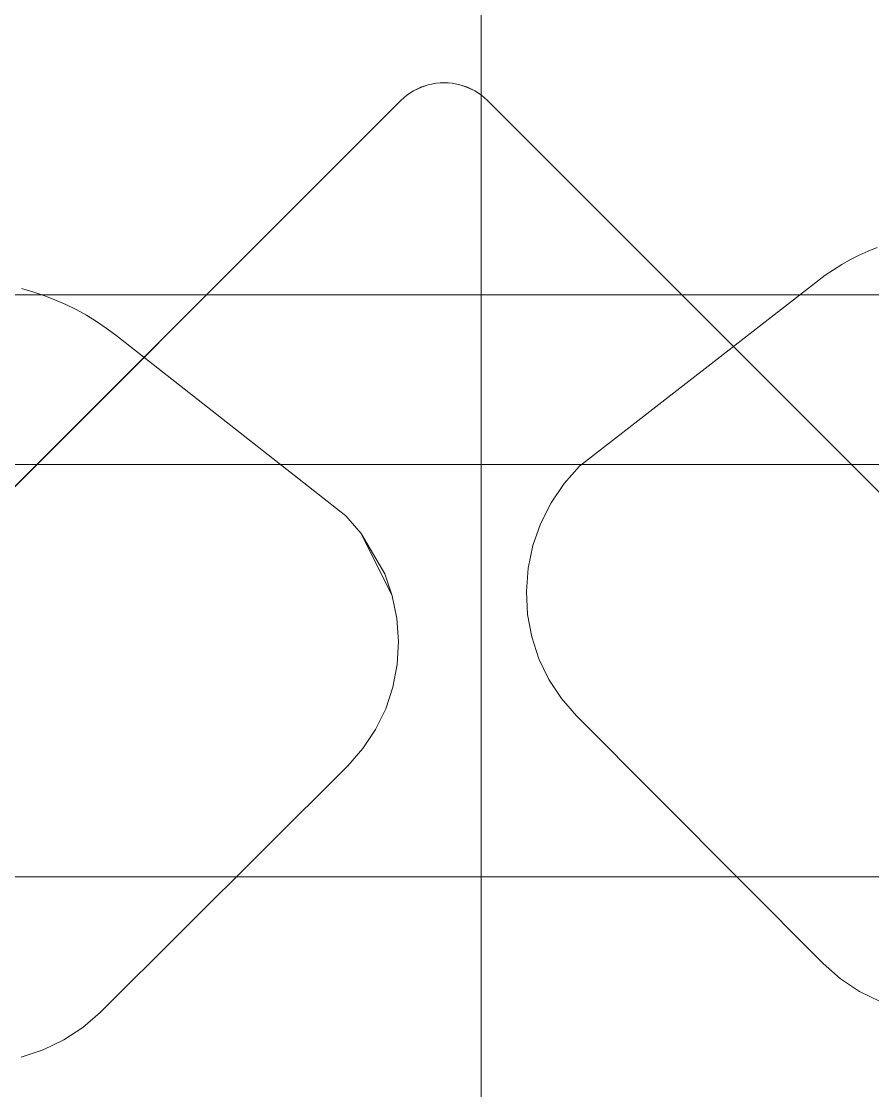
# Model space of a CAD drawing. Extents: x -566 to 72611, y -487 to 32334.
# Drawn here: x 183.16 to 201.45, y 125.55 to 148.52 of the extents above; entities that cross this region are included whole.
import ezdxf

# ---------------------------------------------------------------- set-up
doc = ezdxf.new("R2010")
doc.units = 0
doc.header["$LTSCALE"] = 0.5
doc.header["$MEASUREMENT"] = 0
doc.layers.add('ceilling', color=141, linetype='CONTINUOUS', lineweight=18)
doc.layers.add('floor', color=7, linetype='CONTINUOUS', lineweight=5, true_color=0xcfcfcf)
doc.layers.add('layout', color=7, linetype='CONTINUOUS', lineweight=5, true_color=0xcfcfcf)

msp = doc.modelspace()

# ---------------------------------------------------------------- hatches: boundary and pattern name
at = {"layer": 'floor'}
h = msp.add_hatch(dxfattribs=at)
h.set_pattern_fill('ANSI37', color=256, scale=100, angle=45)
h.set_pattern_definition([(90, (243.028, 267.632), (-12.5, 9e-16), []), (180, (243.028, 267.632), (-9e-16, -12.5), [])])
h.paths.add_polyline_path([(253.46925, 349.5), (154.11744, 349.5), (154.11744, 348.5), (101.14781, 348.5), (101.14781, 349.5), (0, 349.5), (0, 344.5), (36, 344.5, -0.33835703), (0, 308.66941), (0, 308.5), (0, 173.75), (253.46925, 173.75)])
h.paths.add_polyline_path([(36, 344.5), (0, 344.5), (0, 308.66941, 0.33835703)], flags=17)
h.paths.add_polyline_path([(253.46925, 173.75), (0, 173.75), (0, 173.74997), (0, 169.75), (253.46925, 169.75)])
h.paths.add_polyline_path([(253.46925, 169.75), (0, 169.75), (0, 149.21137), (36, 149.21137, -0.33835703), (0, 113.38078), (0, 113.21137), (0, 29.94998), (0, -5), (253.46925, -5)])
h.paths.add_polyline_path([(36, 149.21137), (0, 149.21137), (0, 113.38078, 0.33835703)], flags=17)
h.paths.add_polyline_path([(575.25, 169.75), (510, 169.75), (474.75, 169.75), (327.5, 169.75), (285.46925, 169.75), (285.46925, 165.75), (253.46925, 165.75), (253.46925, -5), (263.99725, -5), (263.99725, 95.99051), (287, 95.99051), (287, 97.5), (292, 97.5), (292, -5), (341.25, -5), (341.25, 13.02988), (341.25012, 15.02988), (346.24839, 15.02988, 0.36108524), (374.08728, 41.24999), (346.25012, 41.24999), (346.25012, 42.99999), (341.25, 42.99999), (341.25, 44.99999), (341.25, 97.5), (357.75, 97.5), (405.75, 97.5), (575.25, 97.5)])

# ---------------------------------------------------------------- linework, layer by layer
at = {"layer": 'ceilling'}
msp.add_line((0, 139), (575.25, 139), dxfattribs=at)
msp.add_line((0, 139), (575.25, 139), dxfattribs=at)
at = {"layer": 'layout'}
for points in [[(191.58695, 147.02519, -69.72025), (191.74034, 147.10279, -69.73263), (191.58605, 147.02679, -69.73263)], [(191.74034, 147.10279, -69.73263), (191.58695, 147.02519, -69.72025), (191.74107, 147.10119, -69.72025)], [(191.74107, 147.10119, -69.72025), (191.90322, 147.15812, -69.73263), (191.74034, 147.10279, -69.73263)], [(191.90322, 147.15812, -69.73263), (191.74107, 147.10119, -69.72025), (191.90374, 147.15639, -69.72025)], [(191.90374, 147.15639, -69.72025), (192.07197, 147.19169, -69.73263), (191.90322, 147.15812, -69.73263)], [(192.07197, 147.19169, -69.73263), (191.90374, 147.15639, -69.72025), (192.07223, 147.18988, -69.72025)], [(192.07223, 147.18988, -69.72025), (192.24369, 147.20296, -69.73263), (192.07197, 147.19169, -69.73263)], [(192.24369, 147.20296, -69.73263), (192.07223, 147.18988, -69.72025), (192.24361, 147.20114, -69.72025)], [(192.24361, 147.20114, -69.72025), (192.41533, 147.19169, -69.73263), (192.24369, 147.20296, -69.73263)], [(192.41533, 147.19169, -69.73263), (192.24361, 147.20114, -69.72025), (192.41508, 147.18988, -69.72025)], [(192.41508, 147.18988, -69.72025), (192.58408, 147.15812, -69.73263), (192.41533, 147.19169, -69.73263)], [(192.58408, 147.15812, -69.73263), (192.41508, 147.18988, -69.72025), (192.58357, 147.15639, -69.72025)], [(192.58357, 147.15639, -69.72025), (192.74696, 147.10279, -69.73263), (192.58408, 147.15812, -69.73263)], [(192.74696, 147.10279, -69.73263), (192.58357, 147.15639, -69.72025), (192.74632, 147.10119, -69.72025)], [(192.74632, 147.10119, -69.72025), (192.90125, 147.0267, -69.73263), (192.74696, 147.10279, -69.73263)], [(192.90125, 147.0267, -69.73263), (192.74632, 147.10119, -69.72025), (192.90035, 147.02519, -69.72025)], [(170.50819, 126.00969, -69.72025), (191.31363, 146.81773, -69.73263), (170.50681, 126.0109, -69.73263)], [(191.31363, 146.81773, -69.73263), (170.50819, 126.00969, -69.72025), (191.31493, 146.81643, -69.72025)], [(191.31493, 146.81643, -69.72025), (191.44306, 146.93119, -69.73263), (191.31363, 146.81773, -69.73263)], [(191.44306, 146.93119, -69.73263), (191.31493, 146.81643, -69.72025), (191.44414, 146.92976, -69.72025)], [(191.44414, 146.92976, -69.72025), (191.58605, 147.02679, -69.73263), (191.44306, 146.93119, -69.73263)], [(191.58605, 147.02679, -69.73263), (191.44414, 146.92976, -69.72025), (191.58695, 147.02519, -69.72025)], [(192.90035, 147.02519, -69.72025), (193.04428, 146.93115, -69.73263), (192.90125, 147.0267, -69.73263)], [(193.04428, 146.93115, -69.73263), (192.90035, 147.02519, -69.72025), (193.04325, 146.92976, -69.72025)], [(193.04325, 146.92976, -69.72025), (193.17371, 146.81777, -69.73263), (193.04428, 146.93115, -69.73263)], [(193.17371, 146.81777, -69.73263), (193.04325, 146.92976, -69.72025), (193.17246, 146.81643, -69.72025)], [(193.17371, 146.81777, -69.73263), (214.9092, 125.0797, -69.72025), (214.91054, 125.08095, -69.73263)], [(201.15963, 143.49531, -80.51045), (201.15963, 143.49531, -80.51045), (201.15963, 143.49531, -79.38364), (201.35163, 143.58325, -80.51045)], [(201.35163, 143.58325, -79.38364), (201.35163, 143.58325, -79.38364), (201.35163, 143.58325, -80.51045), (201.15963, 143.49531, -79.38364)], [(201.35163, 143.58325, -80.51045), (201.35163, 143.58325, -80.51045), (201.35163, 143.58325, -79.38364), (201.54707, 143.66307, -80.51045)], [(201.54707, 143.66307, -79.38364), (201.54707, 143.66307, -79.38364), (201.54707, 143.66307, -80.51045), (201.35163, 143.58325, -79.38364)], [(200.78727, 143.29527, -80.51045), (200.78727, 143.29527, -80.51045), (200.78727, 143.29527, -79.38364), (200.97141, 143.39924, -80.51045)], [(200.97141, 143.39924, -79.38364), (200.97141, 143.39924, -79.38364), (200.97141, 143.39924, -80.51045), (200.78727, 143.29527, -79.38364)], [(200.97141, 143.39924, -80.51045), (200.97141, 143.39924, -80.51045), (200.97141, 143.39924, -79.38364), (201.15963, 143.49531, -80.51045)], [(201.15963, 143.49531, -79.38364), (201.15963, 143.49531, -79.38364), (201.15963, 143.49531, -80.51045), (200.97141, 143.39924, -79.38364)], [(200.43279, 143.06446, -80.51045), (200.43279, 143.06446, -80.51045), (200.43279, 143.06446, -79.38364), (200.60765, 143.18364, -80.51045)], [(200.60765, 143.18364, -79.38364), (200.60765, 143.18364, -79.38364), (200.60765, 143.18364, -80.51045), (200.43279, 143.06446, -79.38364)], [(200.60765, 143.18364, -80.51045), (200.60765, 143.18364, -80.51045), (200.60765, 143.18364, -79.38364), (200.78727, 143.29527, -80.51045)], [(200.78727, 143.29527, -79.38364), (200.78727, 143.29527, -79.38364), (200.78727, 143.29527, -80.51045), (200.60765, 143.18364, -79.38364)], [(195.15368, 138.9633, -80.51045), (195.15368, 138.9633, -80.51045), (195.15368, 138.9633, -79.38364), (200.26306, 142.93805, -80.51045)], [(200.26306, 142.93805, -79.38364), (200.26306, 142.93805, -79.38364), (200.26306, 142.93805, -80.51045), (195.15368, 138.9633, -79.38364)], [(200.26306, 142.93805, -80.51045), (200.26306, 142.93805, -80.51045), (200.26306, 142.93805, -79.38364), (200.43279, 143.06446, -80.51045)], [(200.43279, 143.06446, -79.38364), (200.43279, 143.06446, -79.38364), (200.43279, 143.06446, -80.51045), (200.26306, 142.93805, -79.38364)], [(183.40647, 142.70869, -79.38364), (183.40647, 142.70869, -79.38364), (183.40647, 142.70869, -80.51045), (183.16399, 142.77684, -79.38364)], [(183.16399, 142.77684, -80.51045), (183.16399, 142.77684, -80.51045), (183.16399, 142.77684, -79.38364), (183.40647, 142.70869, -80.51045)], [(183.64567, 142.62935, -79.38364), (183.64567, 142.62935, -79.38364), (183.64567, 142.62935, -80.51045), (183.40647, 142.70869, -79.38364)], [(183.40647, 142.70869, -80.51045), (183.40647, 142.70869, -80.51045), (183.40647, 142.70869, -79.38364), (183.64567, 142.62935, -80.51045)], [(183.88108, 142.53902, -79.38364), (183.88108, 142.53902, -79.38364), (183.88108, 142.53902, -80.51045), (183.64567, 142.62935, -79.38364)], [(183.64567, 142.62935, -80.51045), (183.64567, 142.62935, -80.51045), (183.64567, 142.62935, -79.38364), (183.88108, 142.53902, -80.51045)], [(183.88108, 142.53902, -80.51045), (183.88108, 142.53902, -80.51045), (183.88108, 142.53902, -79.38364), (184.11231, 142.43779, -80.51045)], [(183.88108, 142.53902, -79.38364), (183.88108, 142.53902, -79.38364), (184.11231, 142.43779, -80.51045), (184.11231, 142.43779, -79.38364)], [(184.33874, 142.32594, -79.38364), (184.33874, 142.32594, -79.38364), (184.33874, 142.32594, -80.51045), (184.11231, 142.43779, -79.38364)], [(184.11231, 142.43779, -80.51045), (184.11231, 142.43779, -80.51045), (184.11231, 142.43779, -79.38364), (184.33874, 142.32594, -80.51045)], [(184.55992, 142.2037, -79.38364), (184.55992, 142.2037, -79.38364), (184.55992, 142.2037, -80.51045), (184.33874, 142.32594, -79.38364)], [(184.33874, 142.32594, -80.51045), (184.33874, 142.32594, -80.51045), (184.33874, 142.32594, -79.38364), (184.55992, 142.2037, -80.51045)], [(184.7753, 142.07137, -79.38364), (184.7753, 142.07137, -79.38364), (184.7753, 142.07137, -80.51045), (184.55992, 142.2037, -79.38364)], [(184.55992, 142.2037, -80.51045), (184.55992, 142.2037, -80.51045), (184.55992, 142.2037, -79.38364), (184.7753, 142.07137, -80.51045)], [(184.98446, 141.92924, -79.38364), (184.98446, 141.92924, -79.38364), (184.98446, 141.92924, -80.51045), (184.7753, 142.07137, -79.38364)], [(184.7753, 142.07137, -80.51045), (184.7753, 142.07137, -80.51045), (184.7753, 142.07137, -79.38364), (184.98446, 141.92924, -80.51045)], [(185.18698, 141.77756, -79.38364), (185.18698, 141.77756, -79.38364), (185.18698, 141.77756, -80.51045), (184.98446, 141.92924, -79.38364)], [(184.98446, 141.92924, -80.51045), (184.98446, 141.92924, -80.51045), (184.98446, 141.92924, -79.38364), (185.18698, 141.77756, -80.51045)], [(190.13436, 137.89191, -79.38364), (190.13436, 137.89191, -79.38364), (190.13436, 137.89191, -80.51045), (185.18698, 141.77756, -79.38364)], [(185.18698, 141.77756, -80.51045), (185.18698, 141.77756, -80.51045), (185.18698, 141.77756, -79.38364), (190.13436, 137.89191, -80.51045)], [(194.82196, 138.58781, -80.51045), (194.82196, 138.58781, -80.51045), (194.82196, 138.58781, -79.38364), (195.15368, 138.9633, -80.51045)], [(195.15368, 138.9633, -79.38364), (195.15368, 138.9633, -79.38364), (195.15368, 138.9633, -80.51045), (194.82196, 138.58781, -79.38364)], [(194.5412, 138.17306, -80.51045), (194.5412, 138.17306, -80.51045), (194.5412, 138.17306, -79.38364), (194.82196, 138.58781, -80.51045)], [(194.82196, 138.58781, -79.38364), (194.82196, 138.58781, -79.38364), (194.82196, 138.58781, -80.51045), (194.5412, 138.17306, -79.38364)], [(194.3163, 137.72642, -80.51045), (194.3163, 137.72642, -80.51045), (194.3163, 137.72642, -79.38364), (194.5412, 138.17306, -80.51045)], [(194.5412, 138.17306, -79.38364), (194.5412, 138.17306, -79.38364), (194.5412, 138.17306, -80.51045), (194.3163, 137.72642, -79.38364)], [(190.46431, 137.51487, -79.38364), (190.46431, 137.51487, -79.38364), (190.46431, 137.51487, -80.51045), (190.13436, 137.89191, -79.38364)], [(190.13436, 137.89191, -80.51045), (190.13436, 137.89191, -80.51045), (190.13436, 137.89191, -79.38364), (190.46431, 137.51487, -80.51045)], [(194.15103, 137.25534, -80.51045), (194.15103, 137.25534, -80.51045), (194.15103, 137.25534, -79.38364), (194.3163, 137.72642, -80.51045)], [(194.3163, 137.72642, -79.38364), (194.3163, 137.72642, -79.38364), (194.3163, 137.72642, -80.51045), (194.15103, 137.25534, -79.38364)], [(190.46431, 137.51487, -80.51045), (190.46431, 137.51487, -80.51045), (190.96597, 136.65114, -79.38364), (191.12903, 136.17928, -80.51045)], [(194.04827, 136.76784, -80.51045), (194.04827, 136.76784, -80.51045), (194.04827, 136.76784, -79.38364), (194.15103, 137.25534, -80.51045)], [(194.15103, 137.25534, -79.38364), (194.15103, 137.25534, -79.38364), (194.15103, 137.25534, -80.51045), (194.04827, 136.76784, -79.38364)], [(194.00979, 136.27252, -80.51045), (194.00979, 136.27252, -80.51045), (194.00979, 136.27252, -79.38364), (194.04827, 136.76784, -80.51045)], [(194.04827, 136.76784, -79.38364), (194.04827, 136.76784, -79.38364), (194.04827, 136.76784, -80.51045), (194.00979, 136.27252, -79.38364)], [(191.12903, 136.17928, -79.38364), (191.12903, 136.17928, -79.38364), (191.12903, 136.17928, -80.51045), (190.96597, 136.65114, -79.38364)], [(194.00979, 136.27252, -80.51045), (194.00979, 136.27252, -80.51045), (194.03617, 135.7776, -80.51045), (194.00979, 136.27252, -79.38364)], [(194.03617, 135.7776, -79.38364), (194.03617, 135.7776, -79.38364), (194.00979, 136.27252, -79.38364), (194.03617, 135.7776, -80.51045)], [(191.22958, 135.69135, -79.38364), (191.22958, 135.69135, -79.38364), (191.22958, 135.69135, -80.51045), (191.12903, 136.17928, -79.38364)], [(191.12903, 136.17928, -80.51045), (191.12903, 136.17928, -80.51045), (191.12903, 136.17928, -79.38364), (191.22958, 135.69135, -80.51045)], [(194.03617, 135.7776, -80.51045), (194.03617, 135.7776, -80.51045), (194.12702, 135.29164, -80.51045), (194.03617, 135.7776, -79.38364)], [(194.12702, 135.29164, -79.38364), (194.12702, 135.29164, -79.38364), (194.03617, 135.7776, -79.38364), (194.12702, 135.29164, -80.51045)], [(191.26574, 135.19583, -79.38364), (191.26574, 135.19583, -79.38364), (191.26574, 135.19583, -80.51045), (191.22958, 135.69135, -79.38364)], [(191.22958, 135.69135, -80.51045), (191.22958, 135.69135, -80.51045), (191.22958, 135.69135, -79.38364), (191.26574, 135.19583, -80.51045)], [(191.23706, 134.70104, -80.51045), (191.23706, 134.70104, -80.51045), (191.26574, 135.19583, -80.51045), (191.23706, 134.70104, -79.38364)], [(191.26574, 135.19583, -79.38364), (191.26574, 135.19583, -79.38364), (191.23706, 134.70104, -79.38364), (191.26574, 135.19583, -80.51045)], [(194.12702, 135.29164, -80.51045), (194.12702, 135.29164, -80.51045), (194.28078, 134.82293, -80.51045), (194.12702, 135.29164, -79.38364)], [(194.28078, 134.82293, -79.38364), (194.28078, 134.82293, -79.38364), (194.12702, 135.29164, -79.38364), (194.28078, 134.82293, -80.51045)], [(191.14394, 134.21549, -80.51045), (191.14394, 134.21549, -80.51045), (191.23706, 134.70104, -80.51045), (191.14394, 134.21549, -79.38364)], [(191.23706, 134.70104, -79.38364), (191.23706, 134.70104, -79.38364), (191.14394, 134.21549, -79.38364), (191.23706, 134.70104, -80.51045)], [(194.28078, 134.82293, -80.51045), (194.28078, 134.82293, -80.51045), (194.49477, 134.37954, -80.51045), (194.28078, 134.82293, -79.38364)], [(194.49477, 134.37954, -79.38364), (194.49477, 134.37954, -79.38364), (194.28078, 134.82293, -79.38364), (194.49477, 134.37954, -80.51045)], [(190.98803, 133.74752, -80.51045), (190.98803, 133.74752, -80.51045), (191.14394, 134.21549, -80.51045), (190.98803, 133.74752, -79.38364)], [(191.14394, 134.21549, -79.38364), (191.14394, 134.21549, -79.38364), (190.98803, 133.74752, -79.38364), (191.14394, 134.21549, -80.51045)], [(194.49477, 134.37954, -80.51045), (194.49477, 134.37954, -80.51045), (194.7655, 133.96912, -80.51045), (194.49477, 134.37954, -79.38364)], [(194.7655, 133.96912, -79.38364), (194.7655, 133.96912, -79.38364), (194.49477, 134.37954, -79.38364), (194.7655, 133.96912, -80.51045)], [(194.7655, 133.96912, -80.51045), (194.7655, 133.96912, -80.51045), (195.08812, 133.59846, -80.51045), (194.7655, 133.96912, -79.38364)], [(195.08812, 133.59846, -79.38364), (195.08812, 133.59846, -79.38364), (194.7655, 133.96912, -79.38364), (195.08812, 133.59846, -80.51045)], [(190.77196, 133.3051, -80.51045), (190.77196, 133.3051, -80.51045), (190.98803, 133.74752, -80.51045), (190.77196, 133.3051, -79.38364)], [(190.98803, 133.74752, -79.38364), (190.98803, 133.74752, -79.38364), (190.77196, 133.3051, -79.38364), (190.98803, 133.74752, -80.51045)], [(195.08812, 133.59846, -80.51045), (195.08812, 133.59846, -80.51045), (200.38766, 128.2743, -80.51045), (195.08812, 133.59846, -79.38364)], [(200.38766, 128.2743, -79.38364), (200.38766, 128.2743, -79.38364), (195.08812, 133.59846, -79.38364), (200.38766, 128.2743, -80.51045)], [(190.49933, 132.89594, -80.51045), (190.49933, 132.89594, -80.51045), (190.77196, 133.3051, -80.51045), (190.49933, 132.89594, -79.38364)], [(190.77196, 133.3051, -79.38364), (190.77196, 133.3051, -79.38364), (190.49933, 132.89594, -79.38364), (190.77196, 133.3051, -80.51045)], [(190.17503, 132.52681, -80.51045), (190.17503, 132.52681, -80.51045), (190.49933, 132.89594, -80.51045), (190.17503, 132.52681, -79.38364)], [(190.49933, 132.89594, -79.38364), (190.49933, 132.89594, -79.38364), (190.17503, 132.52681, -79.38364), (190.49933, 132.89594, -80.51045)], [(184.85086, 127.22726, -80.51045), (184.85086, 127.22726, -80.51045), (190.17503, 132.52681, -80.51045), (184.85086, 127.22726, -79.38364)], [(190.17503, 132.52681, -79.38364), (190.17503, 132.52681, -79.38364), (184.85086, 127.22726, -79.38364), (190.17503, 132.52681, -80.51045)], [(200.38766, 128.2743, -80.51045), (200.38766, 128.2743, -80.51045), (200.7568, 127.94999, -80.51045), (200.38766, 128.2743, -79.38364)], [(200.7568, 127.94999, -79.38364), (200.7568, 127.94999, -79.38364), (200.38766, 128.2743, -79.38364), (200.7568, 127.94999, -80.51045)], [(200.7568, 127.94999, -80.51045), (200.7568, 127.94999, -80.51045), (201.16596, 127.67736, -80.51045), (200.7568, 127.94999, -79.38364)], [(201.16596, 127.67736, -79.38364), (201.16596, 127.67736, -79.38364), (200.7568, 127.94999, -79.38364), (201.16596, 127.67736, -80.51045)], [(201.16596, 127.67736, -80.51045), (201.16596, 127.67736, -80.51045), (201.60837, 127.4613, -80.51045), (201.16596, 127.67736, -79.38364)], [(201.60837, 127.4613, -79.38364), (201.60837, 127.4613, -79.38364), (201.16596, 127.67736, -79.38364), (201.60837, 127.4613, -80.51045)], [(184.4802, 126.90465, -80.51045), (184.4802, 126.90465, -80.51045), (184.85086, 127.22726, -80.51045), (184.4802, 126.90465, -79.38364)], [(184.85086, 127.22726, -79.38364), (184.85086, 127.22726, -79.38364), (184.4802, 126.90465, -79.38364), (184.85086, 127.22726, -80.51045)], [(184.06978, 126.63392, -80.51045), (184.06978, 126.63392, -80.51045), (184.4802, 126.90465, -80.51045), (184.06978, 126.63392, -79.38364)], [(184.4802, 126.90465, -79.38364), (184.4802, 126.90465, -79.38364), (184.06978, 126.63392, -79.38364), (184.4802, 126.90465, -80.51045)], [(183.6264, 126.41993, -80.51045), (183.6264, 126.41993, -80.51045), (184.06978, 126.63392, -80.51045), (183.6264, 126.41993, -79.38364)], [(184.06978, 126.63392, -79.38364), (184.06978, 126.63392, -79.38364), (183.6264, 126.41993, -79.38364), (184.06978, 126.63392, -80.51045)], [(183.15768, 126.26617, -80.51045), (183.15768, 126.26617, -80.51045), (183.6264, 126.41993, -80.51045), (183.15768, 126.26617, -79.38364)], [(183.6264, 126.41993, -79.38364), (183.6264, 126.41993, -79.38364), (183.15768, 126.26617, -79.38364), (183.6264, 126.41993, -80.51045)]]:
    msp.add_3dface(points, dxfattribs=at)

doc.saveas('drawing.dxf')
